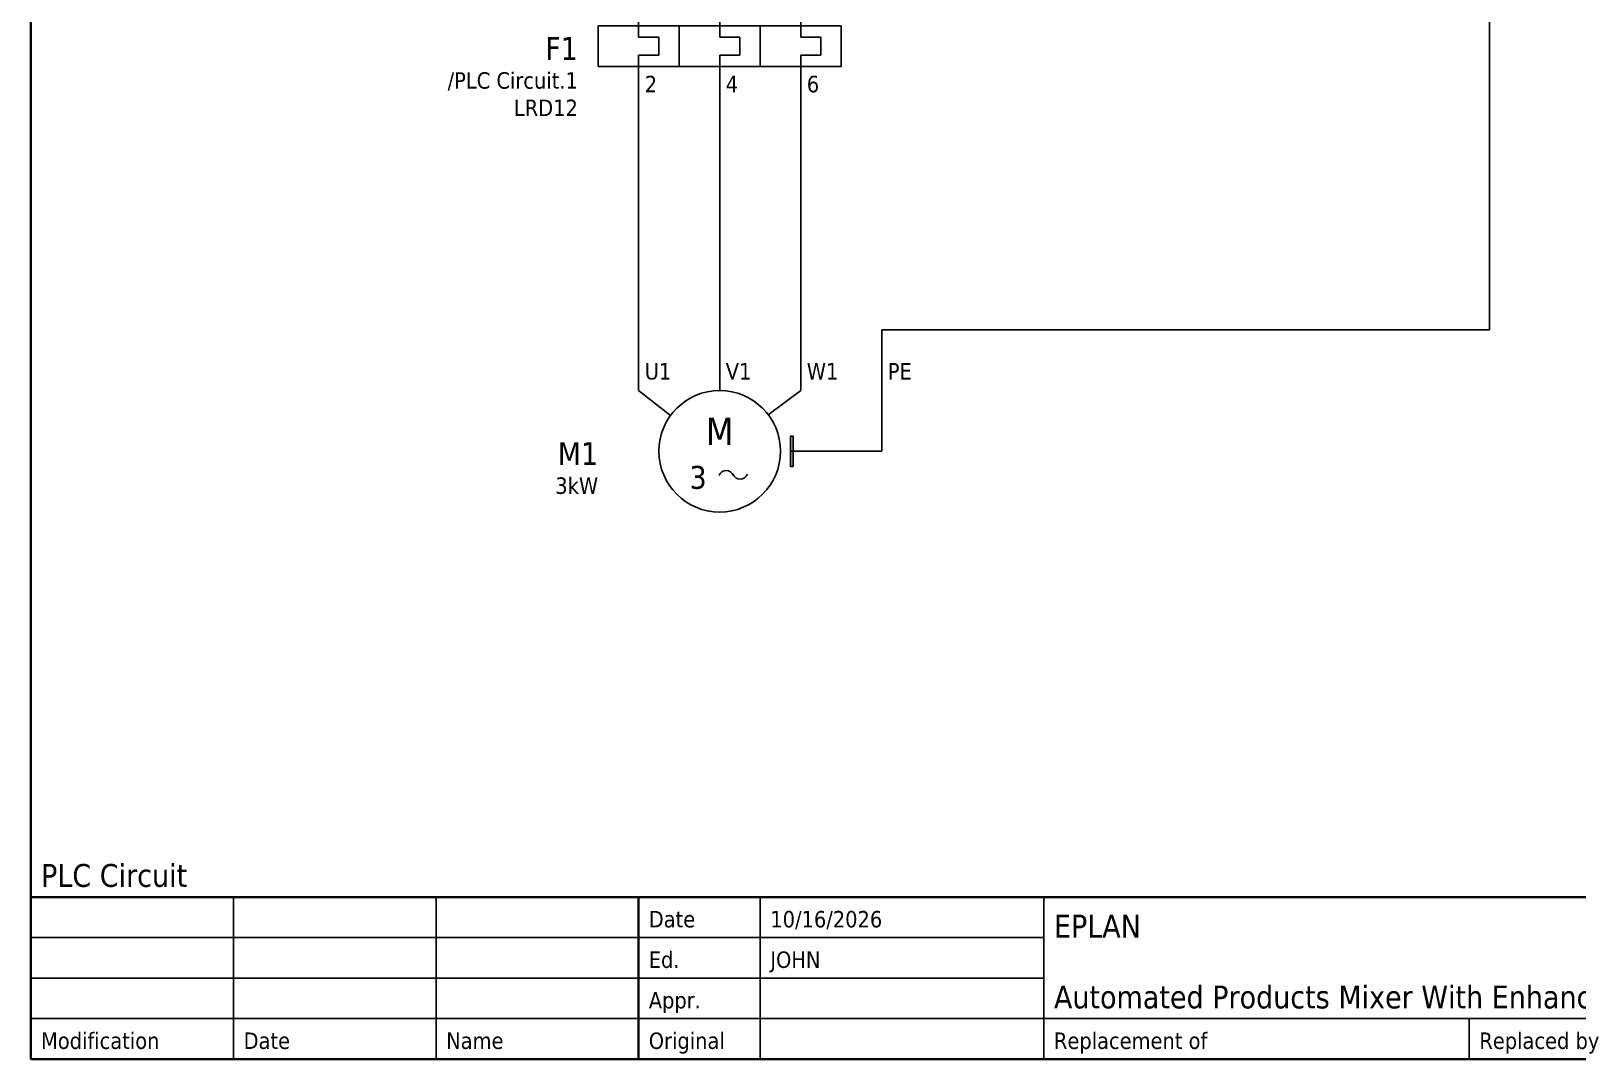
# Model space of a CAD drawing. Header units: millimetres. Extents: x 0 to 424, y 0 to 297.
# Drawn here: x 0 to 152.7, y 0 to 101.5 of the extents above; entities that cross this region are included whole.
import ezdxf
from ezdxf.enums import TextEntityAlignment as Align

# ---------------------------------------------------------------- set-up
doc = ezdxf.new("R2010")
doc.units = ezdxf.units.MM
for name, color, linetype, lineweight in [('EPLAN201', 7, 'Continuous', 35), ('EPLAN300', 5, 'Continuous', 25), ('EPLAN304', 5, 'Continuous', 25), ('EPLAN311', 1, 'Continuous', 25), ('EPLAN400', 5, 'Continuous', 35), ('EPLAN407', 5, 'Continuous', 35), ('EPLAN420', 7, 'Continuous', 35), ('EPLAN421', 5, 'Continuous', 35), ('EPLAN440', 73, 'Continuous', 35), ('EPLAN451', 7, 'Continuous', 35), ('EPLAN452', 7, 'Continuous', 35), ('EPLAN453', 7, 'Continuous', 35), ('EPLAN500', 7, 'Continuous', 35), ('EPLAN501', 7, 'Continuous', 35), ('EPLAN502', 7, 'Continuous', 35), ('EPLAN503', 7, 'Continuous', 35), ('EPLAN504', 7, 'Continuous', 35), ('EPLAN512', 3, 'Continuous', 35), ('EPLAN514', 5, 'Continuous', 35)]:
    doc.layers.add(name, color=color, linetype=linetype, lineweight=lineweight)
doc.styles.add('Tahoma', font='tahoma.ttf')

# ---------------------------------------------------------------- blocks, each defined once
blk = doc.blocks.new('EPLFRAME')
at = {"layer": 'EPLAN201', "linetype": 'Continuous', "lineweight": 35, "ltscale": 4}
for p, q in [((0, 16), (420, 16)), ((60, 0), (60, 16))]:
    blk.add_line(p, q, dxfattribs=at)
at = {"layer": 'EPLAN201', "linetype": 'Continuous', "lineweight": 25, "ltscale": 4}
for p, q in [((20, 0), (20, 16)), ((40, 0), (40, 16)), ((72, 0), (72, 16)), ((100, 0), (100, 16)), ((0, 12), (100, 12)), ((0, 8), (100, 8)), ((0, 4), (184, 4)), ((142, 0), (142, 4))]:
    blk.add_line(p, q, dxfattribs=at)
at = {"layer": 'EPLAN201', "linetype": 'Continuous', "lineweight": 35, "ltscale": 4}
blk.add_lwpolyline([(0, 0), (420, 0), (420, 297), (0, 297)], close=True, dxfattribs=at)
at = {"layer": 'EPLAN201', "color": 7, "style": 'Tahoma'}
for s, height, p in [('Date', 1.625, (61, 13)), ('Ed.', 1.625, (61, 9)), ('Appr.', 1.625, (61, 5)), ('Modification', 1.6254, (1, 1)), ('Date', 1.625, (21, 1)), ('Name', 1.625, (41, 1)), ('Original', 1.625, (61, 1)), ('Replacement of', 1.6254, (101, 1)), ('Replaced by', 1.6254, (143, 1))]:
    blk.add_text(s, height=height, dxfattribs=at).set_placement(p)
at = {"layer": 'EPLAN451', "color": 7, "style": 'Tahoma'}
for tag, p, height in [('14_10014', (101, 12), 2.26), ('14_10015', (185, 12), 2.26), ('14_10011', (101, 5), 2.26), ('14_10013', (332, 5), 1.63), ('14_10151', (73, 1), 1.63), ('14_10300', (415, 1), 1.63)]:
    blk.add_attdef(tag, p, '', height=height, dxfattribs=at)
blk.add_attdef('4_25020', text='', height=1.63, dxfattribs=at).set_placement((413, 1), align=Align.RIGHT)
at = {"layer": 'EPLAN452', "color": 7, "style": 'Tahoma'}
for tag, p, height in [('4_11041', (1, 17), 2.26), ('4_11071[1]', (1, 13), 1.63), ('4_11074[1]', (21, 13), 1.63), ('4_11070[1]', (41, 13), 1.63), ('4_11024', (73, 13), 1.63), ('4_11011', (231, 12), 2.26), ('4_11030', (301, 12), 2.26), ('4_20132_1001', (374, 13), 1.63), ('4_11071[2]', (1, 9), 1.63), ('4_11074[2]', (21, 9), 1.63), ('4_11070[2]', (41, 9), 1.63), ('4_11022', (73, 9), 1.63), ('4_20134_1001', (374, 9), 1.63), ('4_11071[3]', (1, 5), 1.63), ('4_11074[3]', (21, 5), 1.63), ('4_11070[3]', (41, 5), 1.63), ('4_11080', (73, 5), 1.63), ('4_11059', (301, 5), 1.63)]:
    blk.add_attdef(tag, p, '', height=height, dxfattribs=at)
for tag, height, p in [('4_11040', 2.26, (419, 17)), ('4_11000', 1.63, (419, 5)), ('4_11085', 1.63, (141, 1)), ('4_11086', 1.63, (183, 1))]:
    blk.add_attdef(tag, text='', height=height, dxfattribs=at).set_placement(p, align=Align.RIGHT)
at = {"layer": 'EPLAN453', "color": 7, "style": 'Tahoma'}
for tag, p in [('53_19005_1', (21, 293)), ('53_19005', (63, 293)), ('53_19005_8', (105, 293)), ('53_19005_6', (147, 293)), ('53_19005_7', (189, 293)), ('53_19005_9', (231, 293)), ('53_19005_3', (273, 293)), ('53_19005_2', (315, 293)), ('53_19005_4', (357, 293)), ('53_19005_5', (399, 293))]:
    blk.add_attdef(tag, text='', height=1.35, dxfattribs=at).set_placement(p, align=Align.BOTTOM_CENTER)
blk = doc.blocks.new('EPLSYM_LibraryIEC_symbol_Symbol79_Variant0_Placement1')
at = {"layer": 'EPLAN300', "linetype": 'Continuous', "lineweight": 25, "ltscale": 4}
for p, q in [((0, 0.9), (0, 4)), ((8, 0.9), (8, 4)), ((16, 0.9), (16, 4)), ((4, 2), (4, -2)), ((12, 2), (12, -2)), ((0, 0.9), (2, 0.9)), ((2, 0.9), (2, -0.9)), ((8, 0.9), (10, 0.9)), ((10, 0.9), (10, -0.9)), ((16, 0.9), (18, 0.9)), ((18, 0.9), (18, -0.9)), ((0, -0.9), (2, -0.9)), ((0, -4), (0, -0.9)), ((8, -4), (8, -0.9)), ((8, -0.9), (10, -0.9)), ((16, -0.9), (18, -0.9)), ((16, -4), (16, -0.9))]:
    blk.add_line(p, q, dxfattribs=at)
blk.add_lwpolyline([(-4, -2), (20, -2), (20, 2), (-4, 2)], close=True, dxfattribs=at)
at = {"layer": 'EPLAN400', "color": 5, "style": 'Tahoma'}
blk.add_attdef('17_20010', text='', height=2.2575, dxfattribs=at).set_placement((-6, -0.22575), align=Align.MIDDLE_RIGHT)
at = {"layer": 'EPLAN420', "color": 7, "style": 'Tahoma'}
for tag, p in [('17_20028[1]', (0.6, 2.6)), ('17_20028[3]', (8.6, 2.6)), ('17_20028[5]', (16.6, 2.6))]:
    blk.add_attdef(tag, text='', height=1.6254, dxfattribs=at).set_placement(p, align=Align.BOTTOM_LEFT)
for tag, p in [('17_20028[2]', (0.6, -2.92508)), ('17_20028[4]', (8.6, -2.92508)), ('17_20028[6]', (16.6, -2.92508))]:
    blk.add_attdef(tag, text='', height=1.6254, dxfattribs=at).set_placement(p, align=Align.TOP_LEFT)
at = {"layer": 'EPLAN421', "color": 5, "style": 'Tahoma'}
for tag, p in [('17_20029[1]', (0.6, 5.3)), ('17_20029[3]', (8.6, 5.3)), ('17_20029[5]', (16.6, 5.3))]:
    blk.add_attdef(tag, text='', height=1.1739, dxfattribs=at).set_placement(p, align=Align.BOTTOM_LEFT)
for tag, p in [('17_20029[2]', (0.6, -5.53478)), ('17_20029[4]', (8.6, -5.53478)), ('17_20029[6]', (16.6, -5.53478))]:
    blk.add_attdef(tag, text='', height=1.1739, dxfattribs=at).set_placement(p, align=Align.TOP_LEFT)
at = {"layer": 'EPLAN440', "color": 73, "style": 'Tahoma'}
blk.add_attdef('17_20300', text='', height=1.6254, dxfattribs=at).set_placement((-6, -3.38754), align=Align.MIDDLE_RIGHT)
at = {"layer": 'EPLAN500', "color": 7, "style": 'Tahoma'}
blk.add_attdef('17_20027', text='', height=1.6254, dxfattribs=at).set_placement((-6, -6.08754), align=Align.MIDDLE_RIGHT)
at = {"layer": 'EPLAN501', "color": 7, "style": 'Tahoma'}
blk.add_attdef('17_20011', text='', height=1.6254, dxfattribs=at).set_placement((-6, -11.48754), align=Align.MIDDLE_RIGHT)
at = {"layer": 'EPLAN502', "color": 7, "style": 'Tahoma'}
blk.add_attdef('17_20025', text='', height=1.6254, dxfattribs=at).set_placement((-6, -14.18754), align=Align.MIDDLE_RIGHT)
at = {"layer": 'EPLAN503', "color": 7, "style": 'Tahoma'}
blk.add_attdef('17_20024', text='', height=1.6254, dxfattribs=at).set_placement((-6, -16.88754), align=Align.MIDDLE_RIGHT)
at = {"layer": 'EPLAN504', "color": 7, "style": 'Tahoma'}
blk.add_attdef('17_20901[1]', text='', height=1.6254, dxfattribs=at).set_placement((-6, -8.78754), align=Align.MIDDLE_RIGHT)
at = {"layer": 'EPLAN512', "color": 3, "style": 'Tahoma'}
blk.add_attdef('17_20201[1]', text='', height=1.6254, dxfattribs=at).set_placement((-6, -19.58754), align=Align.MIDDLE_RIGHT)
blk = doc.blocks.new('EPLSYM_LibraryIEC_symbol_Symbol307_Variant0_Placement1')
at = {"layer": 'EPLAN300', "linetype": 'Continuous', "lineweight": 25, "ltscale": 4}
blk.add_hatch(color=256, dxfattribs=at).paths.add_polyline_path([(15, -1.5), (15.25, -1.5), (15.25, 1.5), (15, 1.5)], flags=0)
at = {"layer": 'EPLAN300', "linetype": 'Continuous', "lineweight": 25}
for p, q in [((0, 8), (0, 6)), ((8, 8), (8, 6)), ((16, 8), (16, 6))]:
    blk.add_line(p, q, dxfattribs=at)
at = {"layer": 'EPLAN300', "linetype": 'Continuous', "lineweight": 25, "ltscale": 4}
for p, q in [((24, 8), (24, 0)), ((3.15, 3.53), (0, 6)), ((12.8, 3.6), (16, 6)), ((24, 0), (15, 0))]:
    blk.add_line(p, q, dxfattribs=at)
blk.add_lwpolyline([(15, -1.5), (15.25, -1.5), (15.25, 1.5), (15, 1.5)], close=True, dxfattribs=at)
at = {"layer": 'EPLAN300', "linetype": 'Continuous', "lineweight": 25}
blk.add_circle((8, 0), 6, dxfattribs=at)
at = {"layer": 'EPLAN300', "lineweight": 25, "ltscale": 4}
for centre, start, end in [((8.65, -2.64), 20, 160), ((10.03, -2.01), 200, 340)]:
    blk.add_arc(centre, 0.75, start, end, dxfattribs=at)
at = {"layer": 'EPLAN300', "color": 5, "style": 'Tahoma'}
blk.add_text('M', height=2.71, dxfattribs=at).set_placement((8, 1.98), align=Align.MIDDLE_CENTER)
blk.add_text('3', height=2.26, dxfattribs=at).set_placement((5.02, -4.38), align=Align.BOTTOM_LEFT)
at = {"layer": 'EPLAN400', "color": 5, "style": 'Tahoma'}
blk.add_attdef('17_20010', text='', height=2.26, dxfattribs=at).set_placement((-4, -0.23), align=Align.MIDDLE_RIGHT)
at = {"layer": 'EPLAN420', "color": 7, "style": 'Tahoma'}
for tag, p in [('17_20028[1]', (0.6, 6.6)), ('17_20028[2]', (8.6, 6.6)), ('17_20028[3]', (16.6, 6.6)), ('17_20028[4]', (24.6, 6.6))]:
    blk.add_attdef(tag, text='', height=1.63, dxfattribs=at).set_placement(p, align=Align.BOTTOM_LEFT)
at = {"layer": 'EPLAN421', "color": 5, "style": 'Tahoma'}
for tag, p in [('17_20029[1]', (0.6, 9.3)), ('17_20029[2]', (8.6, 9.3)), ('17_20029[3]', (16.6, 9.3)), ('17_20029[4]', (24.6, 9.3))]:
    blk.add_attdef(tag, text='', height=1.17, dxfattribs=at).set_placement(p, align=Align.BOTTOM_LEFT)
at = {"layer": 'EPLAN440', "color": 73, "style": 'Tahoma'}
blk.add_attdef('17_20300', text='', height=1.63, dxfattribs=at).set_placement((-4, -3.39), align=Align.MIDDLE_RIGHT)
at = {"layer": 'EPLAN500', "color": 7, "style": 'Tahoma'}
blk.add_attdef('17_20027', text='', height=1.63, dxfattribs=at).set_placement((-4, -6.09), align=Align.MIDDLE_RIGHT)
at = {"layer": 'EPLAN501', "color": 7, "style": 'Tahoma'}
blk.add_attdef('17_20011', text='', height=1.63, dxfattribs=at).set_placement((-4, -11.49), align=Align.MIDDLE_RIGHT)
at = {"layer": 'EPLAN502', "color": 7, "style": 'Tahoma'}
blk.add_attdef('17_20025', text='', height=1.63, dxfattribs=at).set_placement((-4, -14.19), align=Align.MIDDLE_RIGHT)
at = {"layer": 'EPLAN503', "color": 7, "style": 'Tahoma'}
blk.add_attdef('17_20024', text='', height=1.63, dxfattribs=at).set_placement((-4, -16.89), align=Align.MIDDLE_RIGHT)
at = {"layer": 'EPLAN504', "color": 7, "style": 'Tahoma'}
blk.add_attdef('17_20901[1]', text='', height=1.63, dxfattribs=at).set_placement((-4, -8.79), align=Align.MIDDLE_RIGHT)
at = {"layer": 'EPLAN512', "color": 3, "style": 'Tahoma'}
blk.add_attdef('17_20201[1]', text='', height=1.63, dxfattribs=at).set_placement((-4, -19.59), align=Align.MIDDLE_RIGHT)
blk = doc.blocks.new('EPLSYM_LibrarySPECIAL_Symbol4_Variant0_Placement1_20')
at = {"layer": 'EPLAN304', "lineweight": 25, "ltscale": 4}
blk.add_line((0, 0), (0, 4), dxfattribs=at)
at = {"layer": 'EPLAN407', "color": 5, "style": 'Tahoma'}
blk.add_attdef('17_20010', text='', height=2.26, dxfattribs=at).set_placement((0, 20.4), align=Align.BOTTOM_RIGHT)
at = {"layer": 'EPLAN440', "color": 73, "style": 'Tahoma'}
blk.add_attdef('17_20300', text='', height=1.63, dxfattribs=at).set_placement((0, 17.7), align=Align.BOTTOM_RIGHT)
at = {"layer": 'EPLAN501', "color": 7, "style": 'Tahoma'}
blk.add_attdef('17_20011', text='', height=1.63, dxfattribs=at).set_placement((0, 0), align=Align.BOTTOM_RIGHT)
at = {"layer": 'EPLAN514', "color": 5, "style": 'Tahoma'}
for tag, p in [('17_20040', (0, 13.95)), ('17_20041', (0, 10.2)), ('17_20053', (0, 6.45)), ('17_20044', (0, 2.7))]:
    blk.add_attdef(tag, text='', height=2.26, dxfattribs=at).set_placement(p, align=Align.BOTTOM_RIGHT)
blk = doc.blocks.new('EPLSYM_LibrarySPECIAL_Symbol4_Variant0_Placement1_21')
at = {"layer": 'EPLAN304', "lineweight": 25, "ltscale": 4}
blk.add_line((0, 0), (60, 0), dxfattribs=at)
at = {"layer": 'EPLAN407', "color": 5, "style": 'Tahoma'}
blk.add_attdef('17_20010', text='', height=2.26, dxfattribs=at).set_placement((0, 20.4), align=Align.BOTTOM_RIGHT)
at = {"layer": 'EPLAN440', "color": 73, "style": 'Tahoma'}
blk.add_attdef('17_20300', text='', height=1.63, dxfattribs=at).set_placement((0, 17.7), align=Align.BOTTOM_RIGHT)
at = {"layer": 'EPLAN501', "color": 7, "style": 'Tahoma'}
blk.add_attdef('17_20011', text='', height=1.63, dxfattribs=at).set_placement((0, 0), align=Align.BOTTOM_RIGHT)
at = {"layer": 'EPLAN514', "color": 5, "style": 'Tahoma'}
for tag, p in [('17_20040', (0, 13.95)), ('17_20041', (0, 10.2)), ('17_20053', (0, 6.45)), ('17_20044', (0, 2.7))]:
    blk.add_attdef(tag, text='', height=2.26, dxfattribs=at).set_placement(p, align=Align.BOTTOM_RIGHT)
blk = doc.blocks.new('EPLSYM_LibrarySPECIAL_Symbol4_Variant0_Placement1_22')
at = {"layer": 'EPLAN304', "lineweight": 25, "ltscale": 4}
blk.add_line((0, 0), (0, -175), dxfattribs=at)
at = {"layer": 'EPLAN407', "color": 5, "style": 'Tahoma'}
blk.add_attdef('17_20010', text='', height=2.26, dxfattribs=at).set_placement((0, 20.4), align=Align.BOTTOM_RIGHT)
at = {"layer": 'EPLAN440', "color": 73, "style": 'Tahoma'}
blk.add_attdef('17_20300', text='', height=1.63, dxfattribs=at).set_placement((0, 17.7), align=Align.BOTTOM_RIGHT)
at = {"layer": 'EPLAN501', "color": 7, "style": 'Tahoma'}
blk.add_attdef('17_20011', text='', height=1.63, dxfattribs=at).set_placement((0, 0), align=Align.BOTTOM_RIGHT)
at = {"layer": 'EPLAN514', "color": 5, "style": 'Tahoma'}
for tag, p in [('17_20040', (0, 13.95)), ('17_20041', (0, 10.2)), ('17_20053', (0, 6.45)), ('17_20044', (0, 2.7))]:
    blk.add_attdef(tag, text='', height=2.26, dxfattribs=at).set_placement(p, align=Align.BOTTOM_RIGHT)

msp = doc.modelspace()

# ---------------------------------------------------------------- linework, layer by layer
at = {"layer": 'EPLAN311', "ltscale": 4}
for p, q in [((144, 72), (144, 248)), ((60, 96), (60, 68)), ((68, 96), (68, 68)), ((76, 96), (76, 68)), ((144, 74), (144, 72)), ((142, 72), (144, 72))]:
    msp.add_line(p, q, dxfattribs=at)

# ---------------------------------------------------------------- block references
ref = msp.add_blockref('EPLFRAME', (0, 0))
ref.add_attrib('14_10011', 'Automated Products Mixer With Enhanced Safety Features', (101, 5), dxfattribs={"layer": 'EPLAN451', "color": 7, "height": 2.2575, "style": 'Tahoma'})
ref.add_attrib('4_11041', 'PLC Circuit', (1, 17), dxfattribs={"layer": 'EPLAN452', "color": 7, "height": 2.2575, "style": 'Tahoma'})
ref.add_attrib('14_10014', 'EPLAN', (101, 12), dxfattribs={"layer": 'EPLAN451', "color": 7, "height": 2.257, "style": 'Tahoma'})
ref.add_attrib('4_11022', 'JOHN', (73, 9), dxfattribs={"layer": 'EPLAN452', "color": 7, "height": 1.625, "style": 'Tahoma'})
ref.add_attrib('4_11024', '10/16/2026', (73, 13), dxfattribs={"layer": 'EPLAN452', "color": 7, "height": 1.625, "style": 'Tahoma'})
for name, p in [('EPLSYM_LibrarySPECIAL_Symbol4_Variant0_Placement1_22', (144, 248)), ('EPLSYM_LibrarySPECIAL_Symbol4_Variant0_Placement1_20', (84, 68)), ('EPLSYM_LibrarySPECIAL_Symbol4_Variant0_Placement1_21', (84, 72))]:
    msp.add_blockref(name, p)
ref = msp.add_blockref('EPLSYM_LibraryIEC_symbol_Symbol79_Variant0_Placement1', (60, 100))
ref.add_attrib('17_20028[1]', '1', dxfattribs={"layer": 'EPLAN420', "color": 7, "height": 1.63, "style": 'Tahoma'}).set_placement((60.6, 102.6), align=Align.BOTTOM_LEFT)
ref.add_attrib('17_20028[2]', '2', dxfattribs={"layer": 'EPLAN420', "color": 7, "height": 1.63, "style": 'Tahoma'}).set_placement((60.6, 97.07), align=Align.TOP_LEFT)
ref.add_attrib('17_20028[3]', '3', dxfattribs={"layer": 'EPLAN420', "color": 7, "height": 1.63, "style": 'Tahoma'}).set_placement((68.6, 102.6), align=Align.BOTTOM_LEFT)
ref.add_attrib('17_20028[4]', '4', dxfattribs={"layer": 'EPLAN420', "color": 7, "height": 1.63, "style": 'Tahoma'}).set_placement((68.6, 97.07), align=Align.TOP_LEFT)
ref.add_attrib('17_20028[5]', '5', dxfattribs={"layer": 'EPLAN420', "color": 7, "height": 1.63, "style": 'Tahoma'}).set_placement((76.6, 102.6), align=Align.BOTTOM_LEFT)
ref.add_attrib('17_20028[6]', '6', dxfattribs={"layer": 'EPLAN420', "color": 7, "height": 1.63, "style": 'Tahoma'}).set_placement((76.6, 97.07), align=Align.TOP_LEFT)
ref.add_attrib('17_20010', 'F1', dxfattribs={"layer": 'EPLAN400', "color": 5, "height": 2.257, "style": 'Tahoma'}).set_placement((54, 99.77), align=Align.MIDDLE_RIGHT)
ref.add_attrib('17_20300', '/PLC Circuit.1', dxfattribs={"layer": 'EPLAN440', "color": 73, "height": 1.6254, "style": 'Tahoma'}).set_placement((54, 96.61), align=Align.MIDDLE_RIGHT)
ref.add_attrib('17_20027', 'LRD12', dxfattribs={"layer": 'EPLAN500', "color": 7, "height": 1.625, "style": 'Tahoma'}).set_placement((54, 93.91), align=Align.MIDDLE_RIGHT)
ref = msp.add_blockref('EPLSYM_LibraryIEC_symbol_Symbol307_Variant0_Placement1', (60, 60))
ref.add_attrib('17_20028[1]', 'U1', dxfattribs={"layer": 'EPLAN420', "color": 7, "height": 1.625, "style": 'Tahoma'}).set_placement((60.6, 66.6), align=Align.BOTTOM_LEFT)
ref.add_attrib('17_20028[2]', 'V1', dxfattribs={"layer": 'EPLAN420', "color": 7, "height": 1.625, "style": 'Tahoma'}).set_placement((68.6, 66.6), align=Align.BOTTOM_LEFT)
ref.add_attrib('17_20028[3]', 'W1', dxfattribs={"layer": 'EPLAN420', "color": 7, "height": 1.625, "style": 'Tahoma'}).set_placement((76.6, 66.6), align=Align.BOTTOM_LEFT)
ref.add_attrib('17_20028[4]', 'PE', dxfattribs={"layer": 'EPLAN420', "color": 7, "height": 1.625, "style": 'Tahoma'}).set_placement((84.6, 66.6), align=Align.BOTTOM_LEFT)
ref.add_attrib('17_20010', 'M1', dxfattribs={"layer": 'EPLAN400', "color": 5, "height": 2.257, "style": 'Tahoma'}).set_placement((56, 59.77), align=Align.MIDDLE_RIGHT)
ref.add_attrib('17_20027', '3kW', dxfattribs={"layer": 'EPLAN500', "color": 7, "height": 1.625, "style": 'Tahoma'}).set_placement((56, 56.61), align=Align.MIDDLE_RIGHT)

doc.saveas('drawing.dxf')
